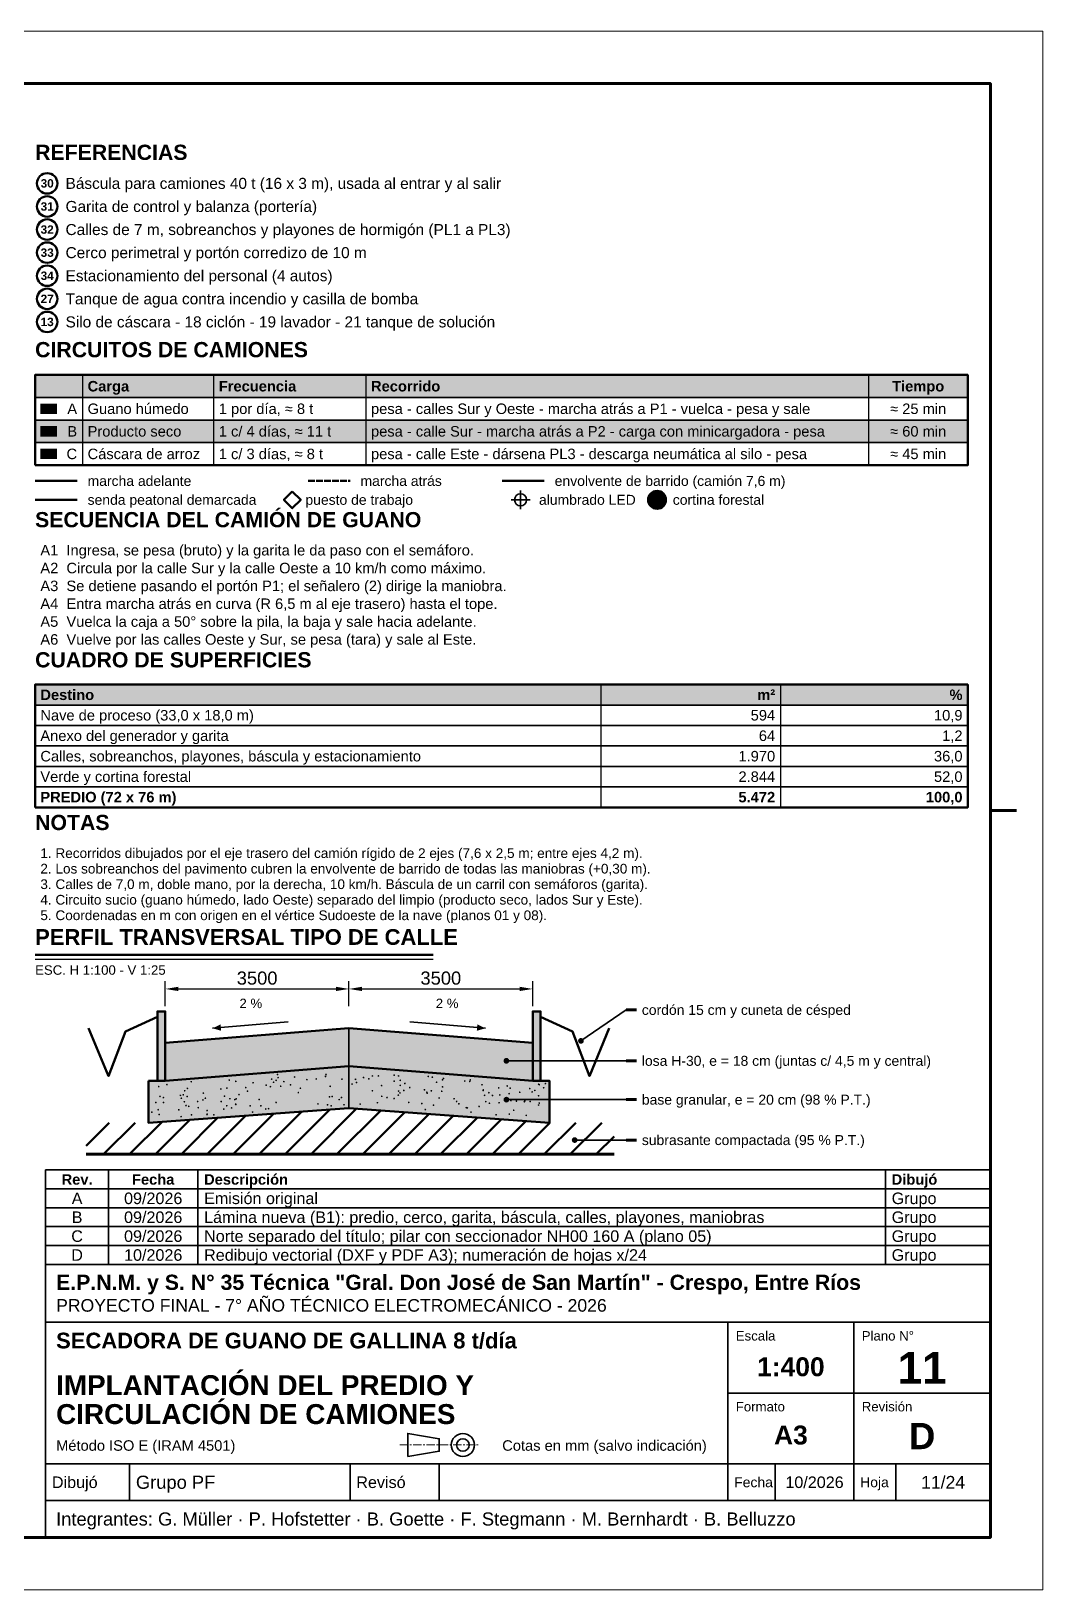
# Model space of a CAD drawing. Header units: millimetres. Extents: x 0 to 420, y 0 to 297.
# Drawn here: x 227.2 to 420, y 0 to 297 of the extents above; entities that cross this region are included whole.
import ezdxf
from ezdxf.enums import TextEntityAlignment as Align

# ---------------------------------------------------------------- set-up
doc = ezdxf.new("R2010")
doc.units = ezdxf.units.MM
doc.header["$LTSCALE"] = 0.5
doc.linetypes.add('CENTER', pattern=[5.08, 3.175, -0.635, 0.635, -0.635])
doc.linetypes.add('DASHED', pattern=[1.524, 1.27, -0.254])
for name, color, linetype, lineweight in [('CONTORNO', 7, 'CONTINUOUS', 50), ('COTAS', 7, 'CONTINUOUS', 25), ('EJES', 1, 'CENTER', 18), ('FINO', 7, 'CONTINUOUS', 25), ('HOJA', 8, 'CONTINUOUS', 13), ('RECUADRO', 7, 'CONTINUOUS', 70), ('RELLENO', 9, 'CONTINUOUS', 13), ('ROTULO', 7, 'CONTINUOUS', 35), ('TEXTO', 7, 'CONTINUOUS', 25)]:
    doc.layers.add(name, color=color, linetype=linetype, lineweight=lineweight)
doc.styles.add('NEGRITA', font='arialbd.ttf')
doc.styles.get("Standard").update_dxf_attribs({"font": 'arial.ttf'})
doc.dimstyles.new('IRAM', dxfattribs={"dimtxt": 2.5, "dimasz": 2.5, "dimexe": 1.5, "dimexo": 1, "dimgap": 0.8, "dimtad": 1, "dimdec": 1, "dimtxsty": 'Standard', "dimcen": 2.5, "dimazin": 3, "dimtfac": 1, "dimtmove": 0, "dimatfit": 3})

msp = doc.modelspace()

# ---------------------------------------------------------------- hatches: boundary and pattern name
at = {"layer": 'CONTORNO', "true_color": 0x000000}
h = msp.add_hatch(dxfattribs=at)
h.set_pattern_fill('ANSI31', scale=1.1)
h.paths.add_polyline_path([(237.7, 83), (338.3, 83), (338.3, 89), (326, 89), (287.8, 91.8), (249.6, 89), (237.7, 89)])
at = {"layer": 'COTAS', "true_color": 0x000000}
for points in [[(261.8, 107), (263.44496, 106.52697), (263.34398, 107.73877)], [(313.8, 107), (312.25602, 107.73877), (312.15504, 106.52697)]]:
    msp.add_hatch(color=7, dxfattribs=at).paths.add_polyline_path(points)
at = {"layer": 'RELLENO', "true_color": 0xe2e8ee}
for points in [[(228, 227.2), (405.7, 227.2), (405.7, 231.5), (228, 231.5)], [(228, 168.6), (405.7, 168.6), (405.7, 172.5), (228, 172.5)]]:
    msp.add_hatch(color=7, dxfattribs=at).paths.add_polyline_path(points)
at = {"layer": 'RELLENO', "true_color": 0x96581c}
msp.add_hatch(color=7, dxfattribs=at).paths.add_polyline_path([(229, 224.05), (232.2, 224.05), (232.2, 226.05), (229, 226.05)])
at = {"layer": 'RELLENO', "true_color": 0xf5f5f5}
msp.add_hatch(color=7, dxfattribs=at).paths.add_polyline_path([(228, 218.6), (405.7, 218.6), (405.7, 222.9), (228, 222.9)])
at = {"layer": 'RELLENO', "true_color": 0x277f4a}
msp.add_hatch(color=7, dxfattribs=at).paths.add_polyline_path([(229, 219.75), (232.2, 219.75), (232.2, 221.75), (229, 221.75)])
at = {"layer": 'RELLENO', "true_color": 0xde8400}
msp.add_hatch(color=7, dxfattribs=at).paths.add_polyline_path([(229, 215.45), (232.2, 215.45), (232.2, 217.45), (229, 217.45)])
at = {"layer": 'RELLENO', "true_color": 0xc4deb8}
h = msp.add_hatch(color=7, dxfattribs=at)
edge = h.paths.add_edge_path()
edge.add_arc((346.5, 207.7), 1.7, 0, 360)
at = {"layer": 'RELLENO', "true_color": 0x969696}
for points in [[(252.8, 97), (251.3, 97), (251.3, 110.2), (252.8, 110.2)], [(322.8, 97), (324.3, 97), (324.3, 110.2), (322.8, 110.2)]]:
    msp.add_hatch(color=7, dxfattribs=at).paths.add_polyline_path(points)
at = {"layer": 'RELLENO', "true_color": 0xcccec8}
msp.add_hatch(color=7, dxfattribs=at).paths.add_polyline_path([(252.8, 104.2), (287.8, 107), (322.8, 104.2), (322.8, 97), (287.8, 99.8), (252.8, 97)])
at = {"layer": 'RELLENO', "true_color": 0x000000}
h = msp.add_hatch(color=7, dxfattribs=at)
edge = h.paths.add_edge_path()
edge.add_arc((332, 104.6), 0.55, 0, 360)
h = msp.add_hatch(color=7, dxfattribs=at)
edge = h.paths.add_edge_path()
edge.add_arc((317.8, 100.8), 0.55, 0, 360)
at = {"layer": 'RELLENO', "true_color": 0xffffff}
msp.add_hatch(color=7, dxfattribs=at).paths.add_polyline_path([(249.6, 97), (252.8, 97), (287.8, 99.8), (322.8, 97), (326, 97), (326, 89), (287.8, 91.8), (249.6, 89)])
at = {"layer": 'RELLENO', "true_color": 0x505050}
h = msp.add_hatch(color=7, dxfattribs=at)
edge = h.paths.add_edge_path()
edge.add_arc((274.18162, 98.20609), 0.17, 0, 360)
h = msp.add_hatch(color=7, dxfattribs=at)
edge = h.paths.add_edge_path()
edge.add_arc((283.32794, 97.84395), 0.17, 0, 360)
h = msp.add_hatch(color=7, dxfattribs=at)
edge = h.paths.add_edge_path()
edge.add_arc((283.43332, 98.19592), 0.17, 0, 360)
h = msp.add_hatch(color=7, dxfattribs=at)
edge = h.paths.add_edge_path()
edge.add_arc((292.26435, 97.91407), 0.17, 0, 360)
h = msp.add_hatch(color=7, dxfattribs=at)
edge = h.paths.add_edge_path()
edge.add_arc((293.40776, 97.92208), 0.17, 0, 360)
h = msp.add_hatch(color=7, dxfattribs=at)
edge = h.paths.add_edge_path()
edge.add_arc((296.41065, 98.05899), 0.17, 0, 360)
h = msp.add_hatch(color=7, dxfattribs=at)
edge = h.paths.add_edge_path()
edge.add_arc((297.24122, 97.92016), 0.17, 0, 360)
h = msp.add_hatch(color=7, dxfattribs=at)
edge = h.paths.add_edge_path()
edge.add_arc((251.54564, 95.88429), 0.17, 0, 360)
h = msp.add_hatch(color=7, dxfattribs=at)
edge = h.paths.add_edge_path()
edge.add_arc((253.10997, 96.27224), 0.17, 0, 360)
h = msp.add_hatch(color=7, dxfattribs=at)
edge = h.paths.add_edge_path()
edge.add_arc((256.50042, 95.0999), 0.17, 0, 360)
h = msp.add_hatch(color=7, dxfattribs=at)
edge = h.paths.add_edge_path()
edge.add_arc((257.01842, 95.54425), 0.17, 0, 360)
h = msp.add_hatch(color=7, dxfattribs=at)
edge = h.paths.add_edge_path()
edge.add_arc((257.74502, 96.82287), 0.17, 0, 360)
h = msp.add_hatch(color=7, dxfattribs=at)
edge = h.paths.add_edge_path()
edge.add_arc((263.39259, 95.43562), 0.17, 0, 360)
h = msp.add_hatch(color=7, dxfattribs=at)
edge = h.paths.add_edge_path()
edge.add_arc((264.53947, 95.60421), 0.17, 0, 360)
h = msp.add_hatch(color=7, dxfattribs=at)
edge = h.paths.add_edge_path()
edge.add_arc((264.98355, 97.13326), 0.17, 0, 360)
h = msp.add_hatch(color=7, dxfattribs=at)
edge = h.paths.add_edge_path()
edge.add_arc((266.2399, 96.88953), 0.17, 0, 360)
h = msp.add_hatch(color=7, dxfattribs=at)
edge = h.paths.add_edge_path()
edge.add_arc((268.12822, 95.69726), 0.17, 0, 360)
h = msp.add_hatch(color=7, dxfattribs=at)
edge = h.paths.add_edge_path()
edge.add_arc((268.47457, 95.01459), 0.17, 0, 360)
h = msp.add_hatch(color=7, dxfattribs=at)
edge = h.paths.add_edge_path()
edge.add_arc((269.525, 96.62561), 0.17, 0, 360)
h = msp.add_hatch(color=7, dxfattribs=at)
edge = h.paths.add_edge_path()
edge.add_arc((272.02076, 96.16824), 0.17, 0, 360)
h = msp.add_hatch(color=7, dxfattribs=at)
edge = h.paths.add_edge_path()
edge.add_arc((272.83765, 95.88224), 0.17, 0, 360)
h = msp.add_hatch(color=7, dxfattribs=at)
edge = h.paths.add_edge_path()
edge.add_arc((273.07172, 97.32716), 0.17, 0, 360)
h = msp.add_hatch(color=7, dxfattribs=at)
edge = h.paths.add_edge_path()
edge.add_arc((273.43908, 96.71179), 0.17, 0, 360)
h = msp.add_hatch(color=7, dxfattribs=at)
edge = h.paths.add_edge_path()
edge.add_arc((273.91595, 97.07807), 0.17, 0, 360)
h = msp.add_hatch(color=7, dxfattribs=at)
edge = h.paths.add_edge_path()
edge.add_arc((274.29368, 97.59757), 0.17, 0, 360)
h = msp.add_hatch(color=7, dxfattribs=at)
edge = h.paths.add_edge_path()
edge.add_arc((274.78744, 95.94942), 0.17, 0, 360)
h = msp.add_hatch(color=7, dxfattribs=at)
edge = h.paths.add_edge_path()
edge.add_arc((275.39233, 96.84036), 0.17, 0, 360)
h = msp.add_hatch(color=7, dxfattribs=at)
edge = h.paths.add_edge_path()
edge.add_arc((276.65792, 96.22817), 0.17, 0, 360)
h = msp.add_hatch(color=7, dxfattribs=at)
edge = h.paths.add_edge_path()
edge.add_arc((277.43332, 97.71482), 0.17, 0, 360)
h = msp.add_hatch(color=7, dxfattribs=at)
edge = h.paths.add_edge_path()
edge.add_arc((278.53557, 95.56731), 0.17, 0, 360)
h = msp.add_hatch(color=7, dxfattribs=at)
edge = h.paths.add_edge_path()
edge.add_arc((279.79242, 97.21408), 0.17, 0, 360)
h = msp.add_hatch(color=7, dxfattribs=at)
edge = h.paths.add_edge_path()
edge.add_arc((281.56992, 97.34406), 0.17, 0, 360)
h = msp.add_hatch(color=7, dxfattribs=at)
edge = h.paths.add_edge_path()
edge.add_arc((283.32729, 97.81562), 0.17, 0, 360)
h = msp.add_hatch(color=7, dxfattribs=at)
edge = h.paths.add_edge_path()
edge.add_arc((284.21894, 95.94249), 0.17, 0, 360)
h = msp.add_hatch(color=7, dxfattribs=at)
edge = h.paths.add_edge_path()
edge.add_arc((286.46413, 97.30903), 0.17, 0, 360)
h = msp.add_hatch(color=7, dxfattribs=at)
edge = h.paths.add_edge_path()
edge.add_arc((287.78294, 96.93582), 0.17, 0, 360)
h = msp.add_hatch(color=7, dxfattribs=at)
edge = h.paths.add_edge_path()
edge.add_arc((288.38966, 96.36615), 0.17, 0, 360)
h = msp.add_hatch(color=7, dxfattribs=at)
edge = h.paths.add_edge_path()
edge.add_arc((289.04267, 97.26785), 0.17, 0, 360)
h = msp.add_hatch(color=7, dxfattribs=at)
edge = h.paths.add_edge_path()
edge.add_arc((289.23813, 96.67046), 0.17, 0, 360)
h = msp.add_hatch(color=7, dxfattribs=at)
edge = h.paths.add_edge_path()
edge.add_arc((290.57914, 97.61708), 0.17, 0, 360)
h = msp.add_hatch(color=7, dxfattribs=at)
edge = h.paths.add_edge_path()
edge.add_arc((291.5827, 97.38089), 0.17, 0, 360)
h = msp.add_hatch(color=7, dxfattribs=at)
edge = h.paths.add_edge_path()
edge.add_arc((292.25899, 95.09177), 0.17, 0, 360)
h = msp.add_hatch(color=7, dxfattribs=at)
edge = h.paths.add_edge_path()
edge.add_arc((294.01745, 96.08097), 0.17, 0, 360)
h = msp.add_hatch(color=7, dxfattribs=at)
edge = h.paths.add_edge_path()
edge.add_arc((296.40646, 96.91899), 0.17, 0, 360)
h = msp.add_hatch(color=7, dxfattribs=at)
edge = h.paths.add_edge_path()
edge.add_arc((297.25516, 95.03278), 0.17, 0, 360)
h = msp.add_hatch(color=7, dxfattribs=at)
edge = h.paths.add_edge_path()
edge.add_arc((297.56718, 97.08301), 0.17, 0, 360)
h = msp.add_hatch(color=7, dxfattribs=at)
edge = h.paths.add_edge_path()
edge.add_arc((297.57331, 96.12603), 0.17, 0, 360)
h = msp.add_hatch(color=7, dxfattribs=at)
edge = h.paths.add_edge_path()
edge.add_arc((298.24311, 95.15743), 0.17, 0, 360)
h = msp.add_hatch(color=7, dxfattribs=at)
edge = h.paths.add_edge_path()
edge.add_arc((298.44955, 96.49182), 0.17, 0, 360)
h = msp.add_hatch(color=7, dxfattribs=at)
edge = h.paths.add_edge_path()
edge.add_arc((299.37497, 95.71276), 0.17, 0, 360)
h = msp.add_hatch(color=7, dxfattribs=at)
edge = h.paths.add_edge_path()
edge.add_arc((302.17986, 95.28074), 0.17, 0, 360)
h = msp.add_hatch(color=7, dxfattribs=at)
edge = h.paths.add_edge_path()
edge.add_arc((302.91295, 97.83413), 0.17, 0, 360)
h = msp.add_hatch(color=7, dxfattribs=at)
edge = h.paths.add_edge_path()
edge.add_arc((303.48905, 95.0841), 0.17, 0, 360)
h = msp.add_hatch(color=7, dxfattribs=at)
edge = h.paths.add_edge_path()
edge.add_arc((303.68358, 97.68464), 0.17, 0, 360)
h = msp.add_hatch(color=7, dxfattribs=at)
edge = h.paths.add_edge_path()
edge.add_arc((304.48956, 96.71357), 0.17, 0, 360)
h = msp.add_hatch(color=7, dxfattribs=at)
edge = h.paths.add_edge_path()
edge.add_arc((305.47487, 95.00232), 0.17, 0, 360)
h = msp.add_hatch(color=7, dxfattribs=at)
edge = h.paths.add_edge_path()
edge.add_arc((305.62281, 97.18747), 0.17, 0, 360)
h = msp.add_hatch(color=7, dxfattribs=at)
edge = h.paths.add_edge_path()
edge.add_arc((305.62903, 95.83492), 0.17, 0, 360)
h = msp.add_hatch(color=7, dxfattribs=at)
edge = h.paths.add_edge_path()
edge.add_arc((305.80471, 97.44965), 0.17, 0, 360)
h = msp.add_hatch(color=7, dxfattribs=at)
edge = h.paths.add_edge_path()
edge.add_arc((309.85365, 96.95329), 0.17, 0, 360)
h = msp.add_hatch(color=7, dxfattribs=at)
edge = h.paths.add_edge_path()
edge.add_arc((310.81033, 96.87195), 0.17, 0, 360)
h = msp.add_hatch(color=7, dxfattribs=at)
edge = h.paths.add_edge_path()
edge.add_arc((310.91535, 97.16643), 0.17, 0, 360)
h = msp.add_hatch(color=7, dxfattribs=at)
edge = h.paths.add_edge_path()
edge.add_arc((313.14959, 96.23877), 0.17, 0, 360)
h = msp.add_hatch(color=7, dxfattribs=at)
edge = h.paths.add_edge_path()
edge.add_arc((313.36623, 95.13352), 0.17, 0, 360)
h = msp.add_hatch(color=7, dxfattribs=at)
edge = h.paths.add_edge_path()
edge.add_arc((313.38421, 95.25803), 0.17, 0, 360)
h = msp.add_hatch(color=7, dxfattribs=at)
edge = h.paths.add_edge_path()
edge.add_arc((316.32493, 95.63423), 0.17, 0, 360)
h = msp.add_hatch(color=7, dxfattribs=at)
edge = h.paths.add_edge_path()
edge.add_arc((317.94286, 96.01232), 0.17, 0, 360)
h = msp.add_hatch(color=7, dxfattribs=at)
edge = h.paths.add_edge_path()
edge.add_arc((318.51346, 95.60504), 0.17, 0, 360)
h = msp.add_hatch(color=7, dxfattribs=at)
edge = h.paths.add_edge_path()
edge.add_arc((322.24479, 95.51083), 0.17, 0, 360)
h = msp.add_hatch(color=7, dxfattribs=at)
edge = h.paths.add_edge_path()
edge.add_arc((322.69853, 94.87099), 0.17, 0, 360)
h = msp.add_hatch(color=7, dxfattribs=at)
edge = h.paths.add_edge_path()
edge.add_arc((323.21387, 95.16403), 0.17, 0, 360)
h = msp.add_hatch(color=7, dxfattribs=at)
edge = h.paths.add_edge_path()
edge.add_arc((323.93308, 96.34494), 0.17, 0, 360)
h = msp.add_hatch(color=7, dxfattribs=at)
edge = h.paths.add_edge_path()
edge.add_arc((324.06095, 96.25831), 0.17, 0, 360)
h = msp.add_hatch(color=7, dxfattribs=at)
edge = h.paths.add_edge_path()
edge.add_arc((324.89783, 95.66825), 0.17, 0, 360)
h = msp.add_hatch(color=7, dxfattribs=at)
edge = h.paths.add_edge_path()
edge.add_arc((325.22375, 96.47009), 0.17, 0, 360)
h = msp.add_hatch(color=7, dxfattribs=at)
edge = h.paths.add_edge_path()
edge.add_arc((251.00965, 92.85993), 0.17, 0, 360)
h = msp.add_hatch(color=7, dxfattribs=at)
edge = h.paths.add_edge_path()
edge.add_arc((251.79869, 94.01192), 0.17, 0, 360)
h = msp.add_hatch(color=7, dxfattribs=at)
edge = h.paths.add_edge_path()
edge.add_arc((252.4402, 93.792), 0.17, 0, 360)
h = msp.add_hatch(color=7, dxfattribs=at)
edge = h.paths.add_edge_path()
edge.add_arc((252.46221, 92.86001), 0.17, 0, 360)
h = msp.add_hatch(color=7, dxfattribs=at)
edge = h.paths.add_edge_path()
edge.add_arc((255.69248, 94.21731), 0.17, 0, 360)
h = msp.add_hatch(color=7, dxfattribs=at)
edge = h.paths.add_edge_path()
edge.add_arc((255.85977, 93.66461), 0.17, 0, 360)
h = msp.add_hatch(color=7, dxfattribs=at)
edge = h.paths.add_edge_path()
edge.add_arc((256.23119, 94.32661), 0.17, 0, 360)
h = msp.add_hatch(color=7, dxfattribs=at)
edge = h.paths.add_edge_path()
edge.add_arc((256.4245, 92.99383), 0.17, 0, 360)
h = msp.add_hatch(color=7, dxfattribs=at)
edge = h.paths.add_edge_path()
edge.add_arc((256.75324, 92.28322), 0.17, 0, 360)
h = msp.add_hatch(color=7, dxfattribs=at)
edge = h.paths.add_edge_path()
edge.add_arc((256.97681, 93.99948), 0.17, 0, 360)
h = msp.add_hatch(color=7, dxfattribs=at)
edge = h.paths.add_edge_path()
edge.add_arc((257.27808, 92.12454), 0.17, 0, 360)
h = msp.add_hatch(color=7, dxfattribs=at)
edge = h.paths.add_edge_path()
edge.add_arc((258.9614, 93.05015), 0.17, 0, 360)
h = msp.add_hatch(color=7, dxfattribs=at)
edge = h.paths.add_edge_path()
edge.add_arc((259.96923, 93.35021), 0.17, 0, 360)
h = msp.add_hatch(color=7, dxfattribs=at)
edge = h.paths.add_edge_path()
edge.add_arc((260.04872, 94.65216), 0.17, 0, 360)
h = msp.add_hatch(color=7, dxfattribs=at)
edge = h.paths.add_edge_path()
edge.add_arc((260.44046, 93.67883), 0.17, 0, 360)
h = msp.add_hatch(color=7, dxfattribs=at)
edge = h.paths.add_edge_path()
edge.add_arc((263.45428, 93.03683), 0.17, 0, 360)
h = msp.add_hatch(color=7, dxfattribs=at)
edge = h.paths.add_edge_path()
edge.add_arc((264.08646, 94.06384), 0.17, 0, 360)
h = msp.add_hatch(color=7, dxfattribs=at)
edge = h.paths.add_edge_path()
edge.add_arc((264.50366, 92.24824), 0.17, 0, 360)
h = msp.add_hatch(color=7, dxfattribs=at)
edge = h.paths.add_edge_path()
edge.add_arc((265.12763, 93.58895), 0.17, 0, 360)
h = msp.add_hatch(color=7, dxfattribs=at)
edge = h.paths.add_edge_path()
edge.add_arc((266.04541, 93.40786), 0.17, 0, 360)
h = msp.add_hatch(color=7, dxfattribs=at)
edge = h.paths.add_edge_path()
edge.add_arc((266.2075, 92.56683), 0.17, 0, 360)
h = msp.add_hatch(color=7, dxfattribs=at)
edge = h.paths.add_edge_path()
edge.add_arc((266.2359, 92.49), 0.17, 0, 360)
h = msp.add_hatch(color=7, dxfattribs=at)
edge = h.paths.add_edge_path()
edge.add_arc((266.29884, 93.56224), 0.17, 0, 360)
h = msp.add_hatch(color=7, dxfattribs=at)
edge = h.paths.add_edge_path()
edge.add_arc((266.85035, 94.37713), 0.17, 0, 360)
h = msp.add_hatch(color=7, dxfattribs=at)
edge = h.paths.add_edge_path()
edge.add_arc((268.96229, 92.22387), 0.17, 0, 360)
h = msp.add_hatch(color=7, dxfattribs=at)
edge = h.paths.add_edge_path()
edge.add_arc((270.68109, 93.42572), 0.17, 0, 360)
h = msp.add_hatch(color=7, dxfattribs=at)
edge = h.paths.add_edge_path()
edge.add_arc((271.01506, 92.23457), 0.17, 0, 360)
h = msp.add_hatch(color=7, dxfattribs=at)
edge = h.paths.add_edge_path()
edge.add_arc((273.90885, 92.86808), 0.17, 0, 360)
h = msp.add_hatch(color=7, dxfattribs=at)
edge = h.paths.add_edge_path()
edge.add_arc((278.15214, 94.73598), 0.17, 0, 360)
h = msp.add_hatch(color=7, dxfattribs=at)
edge = h.paths.add_edge_path()
edge.add_arc((281.89358, 92.58984), 0.17, 0, 360)
h = msp.add_hatch(color=7, dxfattribs=at)
edge = h.paths.add_edge_path()
edge.add_arc((283.71706, 92.42226), 0.17, 0, 360)
h = msp.add_hatch(color=7, dxfattribs=at)
edge = h.paths.add_edge_path()
edge.add_arc((284.08884, 93.94727), 0.17, 0, 360)
h = msp.add_hatch(color=7, dxfattribs=at)
edge = h.paths.add_edge_path()
edge.add_arc((284.4034, 92.22356), 0.17, 0, 360)
h = msp.add_hatch(color=7, dxfattribs=at)
edge = h.paths.add_edge_path()
edge.add_arc((284.59121, 94.00596), 0.17, 0, 360)
h = msp.add_hatch(color=7, dxfattribs=at)
edge = h.paths.add_edge_path()
edge.add_arc((285.9307, 93.41155), 0.17, 0, 360)
h = msp.add_hatch(color=7, dxfattribs=at)
edge = h.paths.add_edge_path()
edge.add_arc((286.36795, 93.80438), 0.17, 0, 360)
h = msp.add_hatch(color=7, dxfattribs=at)
edge = h.paths.add_edge_path()
edge.add_arc((286.85605, 92.4295), 0.17, 0, 360)
h = msp.add_hatch(color=7, dxfattribs=at)
edge = h.paths.add_edge_path()
edge.add_arc((289.93427, 92.55957), 0.17, 0, 360)
h = msp.add_hatch(color=7, dxfattribs=at)
edge = h.paths.add_edge_path()
edge.add_arc((293.22714, 92.81846), 0.17, 0, 360)
h = msp.add_hatch(color=7, dxfattribs=at)
edge = h.paths.add_edge_path()
edge.add_arc((294.04966, 94.04406), 0.17, 0, 360)
h = msp.add_hatch(color=7, dxfattribs=at)
edge = h.paths.add_edge_path()
edge.add_arc((295.05427, 93.80806), 0.17, 0, 360)
h = msp.add_hatch(color=7, dxfattribs=at)
edge = h.paths.add_edge_path()
edge.add_arc((296.39559, 93.61535), 0.17, 0, 360)
h = msp.add_hatch(color=7, dxfattribs=at)
edge = h.paths.add_edge_path()
edge.add_arc((297.19703, 94.26347), 0.17, 0, 360)
h = msp.add_hatch(color=7, dxfattribs=at)
edge = h.paths.add_edge_path()
edge.add_arc((297.51436, 94.68425), 0.17, 0, 360)
h = msp.add_hatch(color=7, dxfattribs=at)
edge = h.paths.add_edge_path()
edge.add_arc((299.17946, 92.88454), 0.17, 0, 360)
h = msp.add_hatch(color=7, dxfattribs=at)
edge = h.paths.add_edge_path()
edge.add_arc((301.67385, 92.65992), 0.17, 0, 360)
h = msp.add_hatch(color=7, dxfattribs=at)
edge = h.paths.add_edge_path()
edge.add_arc((302.63783, 94.80362), 0.17, 0, 360)
h = msp.add_hatch(color=7, dxfattribs=at)
edge = h.paths.add_edge_path()
edge.add_arc((302.71477, 94.63782), 0.17, 0, 360)
h = msp.add_hatch(color=7, dxfattribs=at)
edge = h.paths.add_edge_path()
edge.add_arc((303.90566, 92.35384), 0.17, 0, 360)
h = msp.add_hatch(color=7, dxfattribs=at)
edge = h.paths.add_edge_path()
edge.add_arc((304.96117, 93.71649), 0.17, 0, 360)
h = msp.add_hatch(color=7, dxfattribs=at)
edge = h.paths.add_edge_path()
edge.add_arc((307.82485, 93.58128), 0.17, 0, 360)
h = msp.add_hatch(color=7, dxfattribs=at)
edge = h.paths.add_edge_path()
edge.add_arc((308.30626, 93.0544), 0.17, 0, 360)
h = msp.add_hatch(color=7, dxfattribs=at)
edge = h.paths.add_edge_path()
edge.add_arc((308.74402, 92.6154), 0.17, 0, 360)
h = msp.add_hatch(color=7, dxfattribs=at)
edge = h.paths.add_edge_path()
edge.add_arc((312.59107, 92.10527), 0.17, 0, 360)
h = msp.add_hatch(color=7, dxfattribs=at)
edge = h.paths.add_edge_path()
edge.add_arc((313.64048, 94.22876), 0.17, 0, 360)
h = msp.add_hatch(color=7, dxfattribs=at)
edge = h.paths.add_edge_path()
edge.add_arc((313.86309, 93.0277), 0.17, 0, 360)
h = msp.add_hatch(color=7, dxfattribs=at)
edge = h.paths.add_edge_path()
edge.add_arc((314.44914, 94.72488), 0.17, 0, 360)
h = msp.add_hatch(color=7, dxfattribs=at)
edge = h.paths.add_edge_path()
edge.add_arc((314.55492, 92.71597), 0.17, 0, 360)
h = msp.add_hatch(color=7, dxfattribs=at)
edge = h.paths.add_edge_path()
edge.add_arc((315.13315, 94.20125), 0.17, 0, 360)
h = msp.add_hatch(color=7, dxfattribs=at)
edge = h.paths.add_edge_path()
edge.add_arc((316.39622, 92.8212), 0.17, 0, 360)
h = msp.add_hatch(color=7, dxfattribs=at)
edge = h.paths.add_edge_path()
edge.add_arc((316.54067, 94.30185), 0.17, 0, 360)
at = {"layer": 'RELLENO', "true_color": 0x000000}
h = msp.add_hatch(color=7, dxfattribs=at)
edge = h.paths.add_edge_path()
edge.add_arc((317.8, 93.4), 0.55, 0, 360)
at = {"layer": 'RELLENO', "true_color": 0x505050}
h = msp.add_hatch(color=7, dxfattribs=at)
edge = h.paths.add_edge_path()
edge.add_arc((318.31026, 94.54863), 0.17, 0, 360)
h = msp.add_hatch(color=7, dxfattribs=at)
edge = h.paths.add_edge_path()
edge.add_arc((318.65245, 93.2313), 0.17, 0, 360)
h = msp.add_hatch(color=7, dxfattribs=at)
edge = h.paths.add_edge_path()
edge.add_arc((319.70064, 93.12174), 0.17, 0, 360)
h = msp.add_hatch(color=7, dxfattribs=at)
edge = h.paths.add_edge_path()
edge.add_arc((320.33181, 94.81462), 0.17, 0, 360)
h = msp.add_hatch(color=7, dxfattribs=at)
edge = h.paths.add_edge_path()
edge.add_arc((321.2082, 92.99337), 0.17, 0, 360)
h = msp.add_hatch(color=7, dxfattribs=at)
edge = h.paths.add_edge_path()
edge.add_arc((321.3202, 93.18044), 0.17, 0, 360)
h = msp.add_hatch(color=7, dxfattribs=at)
edge = h.paths.add_edge_path()
edge.add_arc((322.32693, 93.04338), 0.17, 0, 360)
h = msp.add_hatch(color=7, dxfattribs=at)
edge = h.paths.add_edge_path()
edge.add_arc((323.92299, 92.37371), 0.17, 0, 360)
h = msp.add_hatch(color=7, dxfattribs=at)
edge = h.paths.add_edge_path()
edge.add_arc((323.93311, 94.1505), 0.17, 0, 360)
h = msp.add_hatch(color=7, dxfattribs=at)
edge = h.paths.add_edge_path()
edge.add_arc((324.04915, 92.74563), 0.17, 0, 360)
h = msp.add_hatch(color=7, dxfattribs=at)
edge = h.paths.add_edge_path()
edge.add_arc((250.24098, 91.00515), 0.17, 0, 360)
h = msp.add_hatch(color=7, dxfattribs=at)
edge = h.paths.add_edge_path()
edge.add_arc((251.44642, 91.48326), 0.17, 0, 360)
h = msp.add_hatch(color=7, dxfattribs=at)
edge = h.paths.add_edge_path()
edge.add_arc((251.63737, 90.58021), 0.17, 0, 360)
h = msp.add_hatch(color=7, dxfattribs=at)
edge = h.paths.add_edge_path()
edge.add_arc((255.37196, 91.47222), 0.17, 0, 360)
h = msp.add_hatch(color=7, dxfattribs=at)
edge = h.paths.add_edge_path()
edge.add_arc((255.81588, 90.16927), 0.17, 0, 360)
h = msp.add_hatch(color=7, dxfattribs=at)
edge = h.paths.add_edge_path()
edge.add_arc((257.79868, 90.50816), 0.17, 0, 360)
h = msp.add_hatch(color=7, dxfattribs=at)
edge = h.paths.add_edge_path()
edge.add_arc((259.07297, 91.87164), 0.17, 0, 360)
h = msp.add_hatch(color=7, dxfattribs=at)
edge = h.paths.add_edge_path()
edge.add_arc((260.75411, 90.55678), 0.17, 0, 360)
h = msp.add_hatch(color=7, dxfattribs=at)
edge = h.paths.add_edge_path()
edge.add_arc((260.76561, 91.33221), 0.17, 0, 360)
h = msp.add_hatch(color=7, dxfattribs=at)
edge = h.paths.add_edge_path()
edge.add_arc((260.79376, 90.64059), 0.17, 0, 360)
h = msp.add_hatch(color=7, dxfattribs=at)
edge = h.paths.add_edge_path()
edge.add_arc((262.04356, 90.51451), 0.17, 0, 360)
h = msp.add_hatch(color=7, dxfattribs=at)
edge = h.paths.add_edge_path()
edge.add_arc((263.94864, 91.60604), 0.17, 0, 360)
h = msp.add_hatch(color=7, dxfattribs=at)
edge = h.paths.add_edge_path()
edge.add_arc((265.4336, 91.82241), 0.17, 0, 360)
h = msp.add_hatch(color=7, dxfattribs=at)
edge = h.paths.add_edge_path()
edge.add_arc((269.43843, 91.03189), 0.17, 0, 360)
h = msp.add_hatch(color=7, dxfattribs=at)
edge = h.paths.add_edge_path()
edge.add_arc((271.9358, 91.62128), 0.17, 0, 360)
h = msp.add_hatch(color=7, dxfattribs=at)
edge = h.paths.add_edge_path()
edge.add_arc((272.48362, 91.68359), 0.17, 0, 360)
h = msp.add_hatch(color=7, dxfattribs=at)
edge = h.paths.add_edge_path()
edge.add_arc((302.34657, 91.52284), 0.17, 0, 360)
h = msp.add_hatch(color=7, dxfattribs=at)
edge = h.paths.add_edge_path()
edge.add_arc((310.13602, 91.87996), 0.17, 0, 360)
h = msp.add_hatch(color=7, dxfattribs=at)
edge = h.paths.add_edge_path()
edge.add_arc((310.34946, 91.83131), 0.17, 0, 360)
h = msp.add_hatch(color=7, dxfattribs=at)
edge = h.paths.add_edge_path()
edge.add_arc((311.04734, 91.03442), 0.17, 0, 360)
h = msp.add_hatch(color=7, dxfattribs=at)
edge = h.paths.add_edge_path()
edge.add_arc((315.83674, 90.52757), 0.17, 0, 360)
h = msp.add_hatch(color=7, dxfattribs=at)
edge = h.paths.add_edge_path()
edge.add_arc((318.34902, 90.65342), 0.17, 0, 360)
h = msp.add_hatch(color=7, dxfattribs=at)
edge = h.paths.add_edge_path()
edge.add_arc((319.18549, 91.38444), 0.17, 0, 360)
h = msp.add_hatch(color=7, dxfattribs=at)
edge = h.paths.add_edge_path()
edge.add_arc((321.57641, 90.40693), 0.17, 0, 360)
at = {"layer": 'RELLENO', "true_color": 0x000000}
h = msp.add_hatch(color=7, dxfattribs=at)
edge = h.paths.add_edge_path()
edge.add_arc((330.8, 85.7), 0.55, 0, 360)

# ---------------------------------------------------------------- linework, layer by layer
at = {"layer": 'CONTORNO', "lineweight": 35}
for p, q in [((320.5, 205.9), (320.5, 209.5)), ((318.7, 207.7), (322.3, 207.7)), ((332, 104.6), (340.6, 110.5)), ((276.2, 108.2), (261.8, 107)), ((299.4, 108.2), (313.8, 107)), ((317.8, 100.8), (340.6, 100.8)), ((317.8, 93.4), (340.6, 93.4)), ((330.8, 85.7), (340.6, 85.7))]:
    msp.add_line(p, q, dxfattribs=at)
at = {"layer": 'CONTORNO'}
msp.add_line((228, 121), (303.84, 121), dxfattribs=at)
at = {"layer": 'CONTORNO', "lineweight": 70}
for p, q in [((340.6, 110.5), (342.6, 110.5)), ((340.6, 100.8), (342.6, 100.8)), ((340.6, 93.4), (342.6, 93.4)), ((340.6, 85.7), (342.6, 85.7)), ((237.7, 83), (338.3, 83))]:
    msp.add_line(p, q, dxfattribs=at)
at = {"layer": 'CONTORNO'}
for points in [[(228, 214.3), (405.7, 214.3), (405.7, 231.5), (228, 231.5)], [(228, 149.1), (405.7, 149.1), (405.7, 172.5), (228, 172.5)]]:
    msp.add_lwpolyline(points, close=True, dxfattribs=at)
at = {"layer": 'CONTORNO', "lineweight": 50}
for points in [[(277, 209.3), (278.6, 207.7), (277, 206.1), (275.4, 207.7)], [(252.8, 97), (251.3, 97), (251.3, 110.2), (252.8, 110.2)], [(322.8, 97), (324.3, 97), (324.3, 110.2), (322.8, 110.2)], [(252.8, 104.2), (287.8, 107), (322.8, 104.2), (322.8, 97), (287.8, 99.8), (252.8, 97)], [(249.6, 97), (252.8, 97), (287.8, 99.8), (322.8, 97), (326, 97), (326, 89), (287.8, 91.8), (249.6, 89)]]:
    msp.add_lwpolyline(points, close=True, dxfattribs=at)
for points in [[(251.3, 109.2), (245.2, 106.4), (242, 97.9), (238.2, 107)], [(324.3, 109.2), (330.4, 106.4), (333.6, 97.9), (337.4, 107)]]:
    msp.add_lwpolyline(points, dxfattribs=at)
for centre, radius in [((230.3, 268), 1.95), ((230.3, 263.6), 1.95), ((230.3, 259.2), 1.95), ((230.3, 254.8), 1.95), ((230.3, 250.4), 1.95), ((230.3, 246), 1.95), ((230.3, 241.6), 1.95), ((346.5, 207.7), 1.7)]:
    msp.add_circle(centre, radius, dxfattribs=at)
at = {"layer": 'CONTORNO', "lineweight": 35}
msp.add_circle((320.5, 207.7), 1.15, dxfattribs=at)
at = {"layer": 'COTAS', "lineweight": 35, "true_color": 0xde8400}
msp.add_line((287.8, 107), (287.8, 91.8), dxfattribs=at)
at = {"layer": 'COTAS', "lineweight": 50, "true_color": 0x96581c}
msp.add_lwpolyline([(228, 211.3), (236, 211.3)], dxfattribs=at)
at = {"layer": 'COTAS', "linetype": 'DASHED', "lineweight": 50, "ltscale": 2, "true_color": 0x96581c}
msp.add_lwpolyline([(280, 211.3), (288, 211.3)], dxfattribs=at)
at = {"layer": 'COTAS', "lineweight": 50, "true_color": 0x6e6e6e}
msp.add_lwpolyline([(317, 211.3), (325, 211.3)], dxfattribs=at)
at = {"layer": 'COTAS', "lineweight": 50, "true_color": 0x277f4a}
msp.add_lwpolyline([(228, 207.7), (236, 207.7)], dxfattribs=at)
at = {"layer": 'EJES'}
msp.add_line((297.5, 27.6), (312.5, 27.6), dxfattribs=at)
at = {"layer": 'FINO'}
for p, q in [((237, 231.5), (237, 214.3)), ((262, 231.5), (262, 214.3)), ((291, 231.5), (291, 214.3)), ((386.8, 231.5), (386.8, 214.3)), ((335.8, 172.5), (335.8, 149.1)), ((370, 172.5), (370, 149.1)), ((228, 120.2), (303.84, 120.2))]:
    msp.add_line(p, q, dxfattribs=at)
for points in [[(228, 227.2), (405.7, 227.2), (405.7, 231.5), (228, 231.5)], [(228, 222.9), (405.7, 222.9), (405.7, 227.2), (228, 227.2)], [(228, 218.6), (405.7, 218.6), (405.7, 222.9), (228, 222.9)], [(228, 214.3), (405.7, 214.3), (405.7, 218.6), (228, 218.6)], [(228, 168.6), (405.7, 168.6), (405.7, 172.5), (228, 172.5)], [(228, 164.7), (405.7, 164.7), (405.7, 168.6), (228, 168.6)], [(228, 160.8), (405.7, 160.8), (405.7, 164.7), (228, 164.7)], [(228, 156.9), (405.7, 156.9), (405.7, 160.8), (228, 160.8)], [(228, 153), (405.7, 153), (405.7, 156.9), (228, 156.9)], [(228, 149.1), (405.7, 149.1), (405.7, 153), (228, 153)]]:
    msp.add_lwpolyline(points, close=True, dxfattribs=at)
at = {"layer": 'HOJA'}
msp.add_lwpolyline([(0, 0), (420, 0), (420, 297), (0, 297)], close=True, dxfattribs=at)
at = {"layer": 'RECUADRO'}
msp.add_line((415, 148.5), (410, 148.5), dxfattribs=at)
msp.add_lwpolyline([(20, 10), (410, 10), (410, 287), (20, 287)], close=True, dxfattribs=at)
at = {"layer": 'ROTULO'}
for p, q in [((242, 76.4), (242, 80)), ((259, 76.4), (259, 80)), ((390, 76.4), (390, 80)), ((242, 72.8), (242, 76.4)), ((259, 72.8), (259, 76.4)), ((390, 72.8), (390, 76.4)), ((242, 69.2), (242, 72.8)), ((259, 69.2), (259, 72.8)), ((390, 69.2), (390, 72.8)), ((242, 65.6), (242, 69.2)), ((259, 65.6), (259, 69.2)), ((390, 65.6), (390, 69.2)), ((242, 62), (242, 65.6)), ((259, 62), (259, 65.6)), ((390, 62), (390, 65.6)), ((230, 62), (410, 62)), ((230, 10), (230, 62)), ((230, 51), (410, 51)), ((360, 24), (360, 51)), ((384, 24), (384, 51)), ((360, 37.5), (410, 37.5)), ((230, 24), (410, 24)), ((246, 17), (246, 24)), ((288, 17), (288, 24)), ((305, 17), (305, 24)), ((360, 17), (360, 24)), ((369, 17), (369, 24)), ((384, 17), (384, 24)), ((392, 17), (392, 24)), ((230, 17), (410, 17))]:
    msp.add_line(p, q, dxfattribs=at)
for points in [[(230, 76.4), (410, 76.4), (410, 80), (230, 80)], [(230, 72.8), (410, 72.8), (410, 76.4), (230, 76.4)], [(230, 69.2), (410, 69.2), (410, 72.8), (230, 72.8)], [(230, 65.6), (410, 65.6), (410, 69.2), (230, 69.2)], [(230, 62), (410, 62), (410, 65.6), (230, 65.6)], [(299, 25.4), (305, 26.4), (305, 28.8), (299, 29.8)]]:
    msp.add_lwpolyline(points, close=True, dxfattribs=at)
for radius in [2.2, 1.2]:
    msp.add_circle((309.5, 27.6), radius, dxfattribs=at)

# ---------------------------------------------------------------- texts
at = {"layer": 'ROTULO', "style": 'NEGRITA'}
for s, height, p in [('Rev.', 2, (236, 78.2)), ('Fecha', 2, (250.5, 78.2)), ('11', 6, (397, 42.3)), ('1:400', 3.6, (372, 42.5)), ('A3', 3.6, (372, 29.5)), ('D', 5, (397, 29.3))]:
    msp.add_text(s, height=height, dxfattribs=at).set_placement(p, align=Align.MIDDLE_CENTER)
for s, height, p in [('Descripción', 2, (260.2, 78.2)), ('Dibujó', 2, (391.2, 78.2)), ('E.P.N.M. y S. N° 35 Técnica "Gral. Don José de San Martín" - Crespo, Entre Ríos', 2.9, (232, 58.6)), ('SECADORA DE GUANO DE GALLINA 8 t/día', 3, (232, 47.5)), ('IMPLANTACIÓN DEL PREDIO Y', 3.8, (232, 39)), ('CIRCULACIÓN DE CAMIONES', 3.8, (232, 33.49))]:
    msp.add_text(s, height=height, dxfattribs=at).set_placement(p, align=Align.MIDDLE_LEFT)
at = {"layer": 'ROTULO'}
for s, height, p in [('A', 2.2, (236, 74.6)), ('09/2026', 2.2, (250.5, 74.6)), ('B', 2.2, (236, 71)), ('09/2026', 2.2, (250.5, 71)), ('C', 2.2, (236, 67.4)), ('09/2026', 2.2, (250.5, 67.4)), ('D', 2.2, (236, 63.8)), ('10/2026', 2.2, (250.5, 63.8)), ('10/2026', 2.2, (376.5, 20.5)), ('11/24', 2.4, (401, 20.5))]:
    msp.add_text(s, height=height, dxfattribs=at).set_placement(p, align=Align.MIDDLE_CENTER)
for s, height, p in [('Emisión original', 2.2, (260.2, 74.6)), ('Grupo', 2.2, (391.2, 74.6)), ('Lámina nueva (B1): predio, cerco, garita, báscula, calles, playones, maniobras', 2.2, (260.2, 71)), ('Grupo', 2.2, (391.2, 71)), ('Norte separado del título; pilar con seccionador NH00 160 A (plano 05)', 2.2, (260.2, 67.4)), ('Grupo', 2.2, (391.2, 67.4)), ('Redibujo vectorial (DXF y PDF A3); numeración de hojas x/24', 2.2, (260.2, 63.8)), ('Grupo', 2.2, (391.2, 63.8)), ('PROYECTO FINAL - 7° AÑO TÉCNICO ELECTROMECÁNICO - 2026', 2.4, (232, 54.2)), ('Método ISO E (IRAM 4501)', 2, (232, 27.5)), ('Cotas en mm (salvo indicación)', 2, (317, 27.5)), ('Dibujó', 2.2, (231.2, 20.5)), ('Grupo PF', 2.5, (247.2, 20.5)), ('Revisó', 2.2, (289.2, 20.5)), ('Fecha', 1.9, (361.2, 20.5)), ('Hoja', 1.9, (385.2, 20.5)), ('Integrantes: G. Müller · P. Hofstetter · B. Goette · F. Stegmann · M. Bernhardt · B. Belluzzo', 2.5, (232, 13.5))]:
    msp.add_text(s, height=height, dxfattribs=at).set_placement(p, align=Align.MIDDLE_LEFT)
for s, p in [('Escala', (361.5, 49.3)), ('Plano N°', (385.5, 49.3)), ('Formato', (361.5, 35.8)), ('Revisión', (385.5, 35.8))]:
    msp.add_text(s, height=1.8, dxfattribs=at).set_placement(p, align=Align.TOP_LEFT)
at = {"layer": 'TEXTO', "style": 'NEGRITA'}
for s, height, p in [('REFERENCIAS', 2.9, (228, 271.6)), ('CIRCUITOS DE CAMIONES', 2.9, (228, 234)), ('SECUENCIA DEL CAMIÓN DE GUANO', 2.9, (228, 201.6)), ('CUADRO DE SUPERFICIES', 2.9, (228, 174.9)), ('NOTAS', 2.9, (228, 143.9)), ('PERFIL TRANSVERSAL TIPO DE CALLE', 3, (228, 122))]:
    msp.add_text(s, height=height, dxfattribs=at).set_placement(p, align=Align.BOTTOM_LEFT)
for s, height, p in [('30', 1.6, (230.3, 268)), ('31', 1.6, (230.3, 263.6)), ('32', 1.6, (230.3, 259.2)), ('33', 1.6, (230.3, 254.8)), ('34', 1.6, (230.3, 250.4)), ('27', 1.6, (230.3, 246)), ('13', 1.6, (230.3, 241.6)), ('Tiempo', 2, (396.25, 229.35))]:
    msp.add_text(s, height=height, dxfattribs=at).set_placement(p, align=Align.MIDDLE_CENTER)
at = {"layer": 'TEXTO'}
for s, height, p in [('Báscula para camiones 40 t (16 x 3 m), usada al entrar y al salir', 2.1, (233.8, 268)), ('Garita de control y balanza (portería)', 2.1, (233.8, 263.6)), ('Calles de 7 m, sobreanchos y playones de hormigón (PL1 a PL3)', 2.1, (233.8, 259.2)), ('Cerco perimetral y portón corredizo de 10 m', 2.1, (233.8, 254.8)), ('Estacionamiento del personal (4 autos)', 2.1, (233.8, 250.4)), ('Tanque de agua contra incendio y casilla de bomba', 2.1, (233.8, 246)), ('Silo de cáscara - 18 ciclón - 19 lavador - 21 tanque de solución', 2.1, (233.8, 241.6)), ('Guano húmedo', 2, (238, 225.05)), ('1 por día, ≈ 8 t', 2, (263, 225.05)), ('pesa - calles Sur y Oeste - marcha atrás a P1 - vuelca - pesa y sale', 2, (292, 225.05)), ('Producto seco', 2, (238, 220.75)), ('1 c/ 4 días, ≈ 11 t', 2, (263, 220.75)), ('pesa - calle Sur - marcha atrás a P2 - carga con minicargadora - pesa', 2, (292, 220.75)), ('Cáscara de arroz', 2, (238, 216.45)), ('1 c/ 3 días, ≈ 8 t', 2, (263, 216.45)), ('pesa - calle Este - dársena PL3 - descarga neumática al silo - pesa', 2, (292, 216.45)), ('marcha adelante', 1.9, (238, 211.3)), ('marcha atrás', 1.9, (290, 211.3)), ('envolvente de barrido (camión 7,6 m)', 1.9, (327, 211.3)), ('senda peatonal demarcada', 1.9, (238, 207.7)), ('puesto de trabajo', 1.9, (279.5, 207.7)), ('alumbrado LED', 1.9, (324, 207.7)), ('cortina forestal', 1.9, (349.5, 207.7)), ('A1  Ingresa, se pesa (bruto) y la garita le da paso con el semáforo.', 2, (229, 198.1)), ('A2  Circula por la calle Sur y la calle Oeste a 10 km/h como máximo.', 2, (229, 194.7)), ('A3  Se detiene pasando el portón P1; el señalero (2) dirige la maniobra.', 2, (229, 191.3)), ('A4  Entra marcha atrás en curva (R 6,5 m al eje trasero) hasta el tope.', 2, (229, 187.9)), ('A5  Vuelca la caja a 50° sobre la pila, la baja y sale hacia adelante.', 2, (229, 184.5)), ('A6  Vuelve por las calles Oeste y Sur, se pesa (tara) y sale al Este.', 2, (229, 181.1)), ('Nave de proceso (33,0 x 18,0 m)', 2, (229, 166.65)), ('Anexo del generador y garita', 2, (229, 162.75)), ('Calles, sobreanchos, playones, báscula y estacionamiento', 2, (229, 158.85)), ('Verde y cortina forestal', 2, (229, 154.95)), ('cordón 15 cm y cuneta de césped', 1.9, (343.6, 110.5)), ('losa H-30, e = 18 cm (juntas c/ 4,5 m y central)', 1.9, (343.6, 100.8)), ('base granular, e = 20 cm (98 % P.T.)', 1.9, (343.6, 93.4)), ('subrasante compactada (95 % P.T.)', 1.9, (343.6, 85.7))]:
    msp.add_text(s, height=height, dxfattribs=at).set_placement(p, align=Align.MIDDLE_LEFT)
at = {"layer": 'TEXTO', "style": 'NEGRITA'}
for s, p in [('Carga', (238, 229.35)), ('Frecuencia', (263, 229.35)), ('Recorrido', (292, 229.35)), ('Destino', (229, 170.55)), ('PREDIO (72 x 76 m)', (229, 151.05))]:
    msp.add_text(s, height=2, dxfattribs=at).set_placement(p, align=Align.MIDDLE_LEFT)
at = {"layer": 'TEXTO'}
for s, p in [('A', (236, 225.05)), ('B', (236, 220.75)), ('C', (236, 216.45)), ('594', (369, 166.65)), ('10,9', (404.7, 166.65)), ('64', (369, 162.75)), ('1,2', (404.7, 162.75)), ('1.970', (369, 158.85)), ('36,0', (404.7, 158.85)), ('2.844', (369, 154.95)), ('52,0', (404.7, 154.95))]:
    msp.add_text(s, height=2, dxfattribs=at).set_placement(p, align=Align.MIDDLE_RIGHT)
for s, p in [('≈ 25 min', (396.25, 225.05)), ('≈ 60 min', (396.25, 220.75)), ('≈ 45 min', (396.25, 216.45))]:
    msp.add_text(s, height=2, dxfattribs=at).set_placement(p, align=Align.MIDDLE_CENTER)
at = {"layer": 'TEXTO', "style": 'NEGRITA'}
for s, p in [('m²', (369, 170.55)), ('%', (404.7, 170.55)), ('5.472', (369, 151.05)), ('100,0', (404.7, 151.05))]:
    msp.add_text(s, height=2, dxfattribs=at).set_placement(p, align=Align.MIDDLE_RIGHT)
at = {"layer": 'TEXTO'}
for s, height, p in [('1. Recorridos dibujados por el eje trasero del camión rígido de 2 ejes (7,6 x 2,5 m; entre ejes 4,2 m).', 1.85, (229, 141.3)), ('2. Los sobreanchos del pavimento cubren la envolvente de barrido de todas las maniobras (+0,30 m).', 1.85, (229, 138.34)), ('3. Calles de 7,0 m, doble mano, por la derecha, 10 km/h. Báscula de un carril con semáforos (garita).', 1.85, (229, 135.38)), ('4. Circuito sucio (guano húmedo, lado Oeste) separado del limpio (producto seco, lados Sur y Este).', 1.85, (229, 132.42)), ('5. Coordenadas en m con origen en el vértice Sudoeste de la nave (planos 01 y 08).', 1.85, (229, 129.46)), ('ESC. H 1:100 - V 1:25', 1.8, (228, 119))]:
    msp.add_text(s, height=height, dxfattribs=at).set_placement(p, align=Align.TOP_LEFT)
for p in [(269.1, 110.3), (306.5, 110.3)]:
    msp.add_text('2 %', height=1.8, dxfattribs=at).set_placement(p, align=Align.BOTTOM_CENTER)

# ---------------------------------------------------------------- dimensions: what is measured, and where the dimension line sits
at = {"layer": 'COTAS'}
for base, p1, p2 in [((252.8, 114.5), (252.8, 110.2), (287.8, 110.2)), ((287.8, 114.5), (287.8, 110.2), (322.8, 110.2))]:
    msp.add_linear_dim(base=base, p1=p1, p2=p2, dimstyle='IRAM', override={"dimlfac": 100}, dxfattribs=at).render()

doc.saveas('drawing.dxf')
